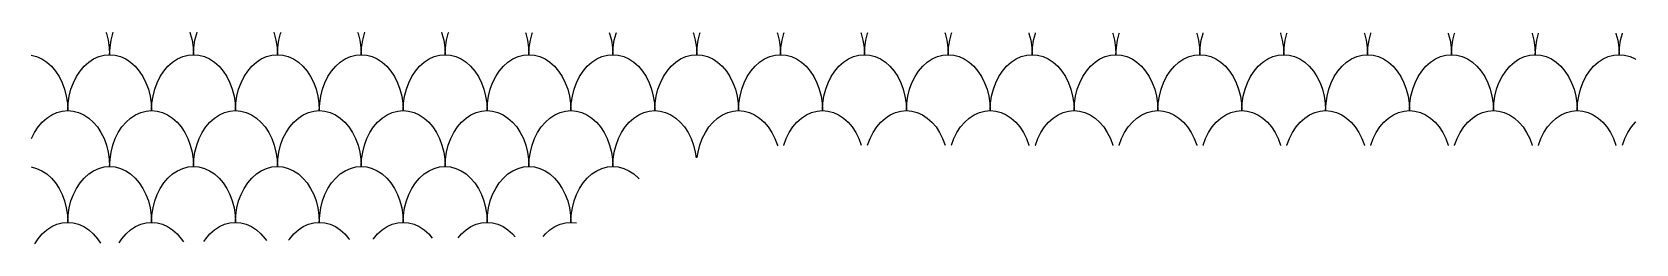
# Model space of a CAD drawing. Header units: millimetres. Extents: x 162 to 274, y -149 to -79.
# Drawn here: x 217.1 to 274.5, y -86.7 to -79.1 of the extents above; entities that cross this region are included whole.
import ezdxf

# ---------------------------------------------------------------- set-up
doc = ezdxf.new("R2010")
doc.units = ezdxf.units.MM

msp = doc.modelspace()

# ---------------------------------------------------------------- linework, layer by layer
for points in [[(219.763, -79.068), (219.78, -79.114), (219.843, -79.362), (219.882, -79.619), (219.894, -79.88)], [(219.894, -79.88), (219.907, -79.619), (219.946, -79.362), (220.009, -79.114), (220.025, -79.069)], [(222.764, -79.071), (222.78, -79.114), (222.843, -79.362), (222.882, -79.619), (222.894, -79.88)], [(222.894, -79.88), (222.907, -79.619), (222.946, -79.362), (223.009, -79.114), (223.025, -79.071)], [(225.765, -79.073), (225.78, -79.114), (225.843, -79.362), (225.882, -79.619), (225.894, -79.88)], [(225.894, -79.88), (225.907, -79.619), (225.946, -79.362), (226.009, -79.114), (226.024, -79.073)], [(228.766, -79.075), (228.78, -79.114), (228.843, -79.362), (228.882, -79.619), (228.894, -79.88)], [(228.894, -79.88), (228.907, -79.619), (228.946, -79.362), (229.009, -79.114), (229.023, -79.075)], [(231.766, -79.077), (231.78, -79.114), (231.843, -79.362), (231.882, -79.619), (231.894, -79.88)], [(231.894, -79.88), (231.907, -79.619), (231.946, -79.362), (232.009, -79.114), (232.022, -79.077)], [(234.767, -79.079), (234.78, -79.114), (234.843, -79.362), (234.882, -79.619), (234.894, -79.88)], [(234.894, -79.88), (234.907, -79.619), (234.946, -79.362), (235.009, -79.114), (235.022, -79.079)], [(237.768, -79.081), (237.78, -79.114), (237.843, -79.362), (237.882, -79.619), (237.894, -79.88)], [(237.894, -79.88), (237.907, -79.619), (237.946, -79.362), (238.009, -79.114), (238.021, -79.081)], [(240.769, -79.083), (240.78, -79.114), (240.843, -79.362), (240.882, -79.619), (240.894, -79.88)], [(240.894, -79.88), (240.907, -79.619), (240.946, -79.362), (241.009, -79.114), (241.02, -79.083)], [(243.769, -79.085), (243.78, -79.114), (243.843, -79.362), (243.882, -79.619), (243.894, -79.88)], [(243.894, -79.88), (243.907, -79.619), (243.946, -79.362), (244.009, -79.114), (244.019, -79.085)], [(246.77, -79.087), (246.78, -79.114), (246.843, -79.362), (246.882, -79.619), (246.894, -79.88)], [(246.894, -79.88), (246.907, -79.619), (246.946, -79.362), (247.009, -79.114), (247.018, -79.088)], [(249.771, -79.089), (249.78, -79.114), (249.843, -79.362), (249.882, -79.619), (249.894, -79.88)], [(249.894, -79.88), (249.907, -79.619), (249.946, -79.362), (250.009, -79.114), (250.018, -79.09)], [(252.772, -79.092), (252.78, -79.114), (252.843, -79.362), (252.882, -79.619), (252.894, -79.88)], [(252.894, -79.88), (252.907, -79.619), (252.946, -79.362), (253.009, -79.114), (253.017, -79.092)], [(255.773, -79.094), (255.78, -79.114), (255.843, -79.362), (255.882, -79.619), (255.894, -79.88)], [(255.894, -79.88), (255.907, -79.619), (255.946, -79.362), (256.009, -79.114), (256.016, -79.094)], [(258.773, -79.096), (258.78, -79.114), (258.843, -79.362), (258.882, -79.619), (258.894, -79.88)], [(258.894, -79.88), (258.907, -79.619), (258.946, -79.362), (259.009, -79.114), (259.015, -79.096)], [(261.774, -79.098), (261.78, -79.114), (261.843, -79.362), (261.882, -79.619), (261.894, -79.88)], [(261.894, -79.88), (261.907, -79.619), (261.946, -79.362), (262.009, -79.114), (262.015, -79.098)], [(264.775, -79.1), (264.78, -79.114), (264.843, -79.362), (264.882, -79.619), (264.894, -79.88)], [(264.894, -79.88), (264.907, -79.619), (264.946, -79.362), (265.009, -79.114), (265.014, -79.1)], [(267.776, -79.102), (267.78, -79.114), (267.843, -79.362), (267.882, -79.619), (267.894, -79.88)], [(267.894, -79.88), (267.907, -79.619), (267.946, -79.362), (268.009, -79.114), (268.013, -79.102)], [(270.776, -79.104), (270.78, -79.114), (270.843, -79.362), (270.882, -79.619), (270.894, -79.88)], [(270.894, -79.88), (270.907, -79.619), (270.946, -79.362), (271.009, -79.114), (271.012, -79.104)], [(273.777, -79.106), (273.78, -79.114), (273.843, -79.362), (273.882, -79.619), (273.894, -79.88)], [(273.894, -79.88), (273.907, -79.619), (273.946, -79.362), (274.009, -79.114), (274.012, -79.106)], [(217.09, -79.897), (217.283, -79.948), (217.468, -80.032), (217.644, -80.148), (217.808, -80.293), (217.955, -80.465), (218.084, -80.662), (218.193, -80.88), (218.28, -81.114), (218.343, -81.362), (218.382, -81.619), (218.394, -81.88)], [(218.394, -81.88), (218.407, -81.619), (218.446, -81.362), (218.509, -81.114), (218.595, -80.88), (218.704, -80.662), (218.834, -80.465), (218.981, -80.293), (219.144, -80.148), (219.32, -80.032), (219.506, -79.948), (219.699, -79.897), (219.894, -79.88), (220.09, -79.897), (220.283, -79.948), (220.468, -80.032), (220.644, -80.148), (220.808, -80.293), (220.955, -80.465), (221.084, -80.662), (221.193, -80.88), (221.28, -81.114), (221.343, -81.362), (221.382, -81.619), (221.394, -81.88)], [(221.394, -81.88), (221.407, -81.619), (221.446, -81.362), (221.509, -81.114), (221.595, -80.88), (221.704, -80.662), (221.834, -80.465), (221.981, -80.293), (222.144, -80.148), (222.32, -80.032), (222.506, -79.948), (222.699, -79.897), (222.894, -79.88), (223.09, -79.897), (223.283, -79.948), (223.468, -80.032), (223.644, -80.148), (223.808, -80.293), (223.955, -80.465), (224.084, -80.662), (224.193, -80.88), (224.28, -81.114), (224.343, -81.362), (224.382, -81.619), (224.394, -81.88)], [(224.394, -81.88), (224.407, -81.619), (224.446, -81.362), (224.509, -81.114), (224.595, -80.88), (224.704, -80.662), (224.834, -80.465), (224.981, -80.293), (225.144, -80.148), (225.32, -80.032), (225.506, -79.948), (225.699, -79.897), (225.894, -79.88), (226.09, -79.897), (226.283, -79.948), (226.468, -80.032), (226.644, -80.148), (226.808, -80.293), (226.955, -80.465), (227.084, -80.662), (227.193, -80.88), (227.28, -81.114), (227.343, -81.362), (227.382, -81.619), (227.394, -81.88)], [(227.394, -81.88), (227.407, -81.619), (227.446, -81.362), (227.509, -81.114), (227.595, -80.88), (227.704, -80.662), (227.834, -80.465), (227.981, -80.293), (228.144, -80.148), (228.32, -80.032), (228.506, -79.948), (228.699, -79.897), (228.894, -79.88), (229.09, -79.897), (229.283, -79.948), (229.468, -80.032), (229.644, -80.148), (229.808, -80.293), (229.955, -80.465), (230.084, -80.662), (230.193, -80.88), (230.28, -81.114), (230.343, -81.362), (230.382, -81.619), (230.394, -81.88)], [(230.394, -81.88), (230.407, -81.619), (230.446, -81.362), (230.509, -81.114), (230.595, -80.88), (230.704, -80.662), (230.834, -80.465), (230.981, -80.293), (231.144, -80.148), (231.32, -80.032), (231.506, -79.948), (231.699, -79.897), (231.894, -79.88), (232.09, -79.897), (232.283, -79.948), (232.468, -80.032), (232.644, -80.148), (232.808, -80.293), (232.955, -80.465), (233.084, -80.662), (233.193, -80.88), (233.28, -81.114), (233.343, -81.362), (233.382, -81.619), (233.394, -81.88)], [(233.394, -81.88), (233.407, -81.619), (233.446, -81.362), (233.509, -81.114), (233.595, -80.88), (233.704, -80.662), (233.834, -80.465), (233.981, -80.293), (234.144, -80.148), (234.32, -80.032), (234.506, -79.948), (234.699, -79.897), (234.894, -79.88), (235.09, -79.897), (235.283, -79.948), (235.468, -80.032), (235.644, -80.148), (235.808, -80.293), (235.955, -80.465), (236.084, -80.662), (236.193, -80.88), (236.28, -81.114), (236.343, -81.362), (236.382, -81.619), (236.394, -81.88)], [(236.394, -81.88), (236.407, -81.619), (236.446, -81.362), (236.509, -81.114), (236.595, -80.88), (236.704, -80.662), (236.834, -80.465), (236.981, -80.293), (237.144, -80.148), (237.32, -80.032), (237.506, -79.948), (237.699, -79.897), (237.894, -79.88), (238.09, -79.897), (238.283, -79.948), (238.468, -80.032), (238.644, -80.148), (238.808, -80.293), (238.955, -80.465), (239.084, -80.662), (239.193, -80.88), (239.28, -81.114), (239.343, -81.362), (239.382, -81.619), (239.394, -81.88)], [(239.394, -81.88), (239.407, -81.619), (239.446, -81.362), (239.509, -81.114), (239.595, -80.88), (239.704, -80.662), (239.834, -80.465), (239.981, -80.293), (240.144, -80.148), (240.32, -80.032), (240.506, -79.948), (240.699, -79.897), (240.894, -79.88), (241.09, -79.897), (241.283, -79.948), (241.468, -80.032), (241.644, -80.148), (241.808, -80.293), (241.955, -80.465), (242.084, -80.662), (242.193, -80.88), (242.28, -81.114), (242.343, -81.362), (242.382, -81.619), (242.394, -81.88)], [(242.394, -81.88), (242.407, -81.619), (242.446, -81.362), (242.509, -81.114), (242.595, -80.88), (242.704, -80.662), (242.834, -80.465), (242.981, -80.293), (243.144, -80.148), (243.32, -80.032), (243.506, -79.948), (243.699, -79.897), (243.894, -79.88), (244.09, -79.897), (244.283, -79.948), (244.468, -80.032), (244.644, -80.148), (244.808, -80.293), (244.955, -80.465), (245.084, -80.662), (245.193, -80.88), (245.28, -81.114), (245.343, -81.362), (245.382, -81.619), (245.394, -81.88)], [(245.394, -81.88), (245.407, -81.619), (245.446, -81.362), (245.509, -81.114), (245.595, -80.88), (245.704, -80.662), (245.834, -80.465), (245.981, -80.293), (246.144, -80.148), (246.32, -80.032), (246.506, -79.948), (246.699, -79.897), (246.894, -79.88), (247.09, -79.897), (247.283, -79.948), (247.468, -80.032), (247.644, -80.148), (247.808, -80.293), (247.955, -80.465), (248.084, -80.662), (248.193, -80.88), (248.28, -81.114), (248.343, -81.362), (248.382, -81.619), (248.394, -81.88)], [(248.394, -81.88), (248.407, -81.619), (248.446, -81.362), (248.509, -81.114), (248.595, -80.88), (248.704, -80.662), (248.834, -80.465), (248.981, -80.293), (249.144, -80.148), (249.32, -80.032), (249.506, -79.948), (249.699, -79.897), (249.894, -79.88), (250.09, -79.897), (250.283, -79.948), (250.468, -80.032), (250.644, -80.148), (250.808, -80.293), (250.955, -80.465), (251.084, -80.662), (251.193, -80.88), (251.28, -81.114), (251.343, -81.362), (251.382, -81.619), (251.394, -81.88)], [(251.394, -81.88), (251.407, -81.619), (251.446, -81.362), (251.509, -81.114), (251.595, -80.88), (251.704, -80.662), (251.834, -80.465), (251.981, -80.293), (252.144, -80.148), (252.32, -80.032), (252.506, -79.948), (252.699, -79.897), (252.894, -79.88), (253.09, -79.897), (253.283, -79.948), (253.468, -80.032), (253.644, -80.148), (253.808, -80.293), (253.955, -80.465), (254.084, -80.662), (254.193, -80.88), (254.28, -81.114), (254.343, -81.362), (254.382, -81.619), (254.394, -81.88)], [(254.394, -81.88), (254.407, -81.619), (254.446, -81.362), (254.509, -81.114), (254.595, -80.88), (254.704, -80.662), (254.834, -80.465), (254.981, -80.293), (255.144, -80.148), (255.32, -80.032), (255.506, -79.948), (255.699, -79.897), (255.894, -79.88), (256.09, -79.897), (256.283, -79.948), (256.468, -80.032), (256.644, -80.148), (256.808, -80.293), (256.955, -80.465), (257.084, -80.662), (257.193, -80.88), (257.28, -81.114), (257.343, -81.362), (257.382, -81.619), (257.394, -81.88)], [(257.394, -81.88), (257.407, -81.619), (257.446, -81.362), (257.509, -81.114), (257.595, -80.88), (257.704, -80.662), (257.834, -80.465), (257.981, -80.293), (258.144, -80.148), (258.32, -80.032), (258.506, -79.948), (258.699, -79.897), (258.894, -79.88), (259.09, -79.897), (259.283, -79.948), (259.468, -80.032), (259.644, -80.148), (259.808, -80.293), (259.955, -80.465), (260.084, -80.662), (260.193, -80.88), (260.28, -81.114), (260.343, -81.362), (260.382, -81.619), (260.394, -81.88)], [(260.394, -81.88), (260.407, -81.619), (260.446, -81.362), (260.509, -81.114), (260.595, -80.88), (260.704, -80.662), (260.834, -80.465), (260.981, -80.293), (261.144, -80.148), (261.32, -80.032), (261.506, -79.948), (261.699, -79.897), (261.894, -79.88), (262.09, -79.897), (262.283, -79.948), (262.468, -80.032), (262.644, -80.148), (262.808, -80.293), (262.955, -80.465), (263.084, -80.662), (263.193, -80.88), (263.28, -81.114), (263.343, -81.362), (263.382, -81.619), (263.394, -81.88)], [(263.394, -81.88), (263.407, -81.619), (263.446, -81.362), (263.509, -81.114), (263.595, -80.88), (263.704, -80.662), (263.834, -80.465), (263.981, -80.293), (264.144, -80.148), (264.32, -80.032), (264.506, -79.948), (264.699, -79.897), (264.894, -79.88), (265.09, -79.897), (265.283, -79.948), (265.468, -80.032), (265.644, -80.148), (265.808, -80.293), (265.955, -80.465), (266.084, -80.662), (266.193, -80.88), (266.28, -81.114), (266.343, -81.362), (266.382, -81.619), (266.394, -81.88)], [(266.394, -81.88), (266.407, -81.619), (266.446, -81.362), (266.509, -81.114), (266.595, -80.88), (266.704, -80.662), (266.834, -80.465), (266.981, -80.293), (267.144, -80.148), (267.32, -80.032), (267.506, -79.948), (267.699, -79.897), (267.894, -79.88), (268.09, -79.897), (268.283, -79.948), (268.468, -80.032), (268.644, -80.148), (268.808, -80.293), (268.955, -80.465), (269.084, -80.662), (269.193, -80.88), (269.28, -81.114), (269.343, -81.362), (269.382, -81.619), (269.394, -81.88)], [(269.394, -81.88), (269.407, -81.619), (269.446, -81.362), (269.509, -81.114), (269.595, -80.88), (269.704, -80.662), (269.834, -80.465), (269.981, -80.293), (270.144, -80.148), (270.32, -80.032), (270.506, -79.948), (270.699, -79.897), (270.894, -79.88), (271.09, -79.897), (271.283, -79.948), (271.468, -80.032), (271.644, -80.148), (271.808, -80.293), (271.955, -80.465), (272.084, -80.662), (272.193, -80.88), (272.28, -81.114), (272.343, -81.362), (272.382, -81.619), (272.394, -81.88)], [(272.394, -81.88), (272.407, -81.619), (272.446, -81.362), (272.509, -81.114), (272.595, -80.88), (272.704, -80.662), (272.834, -80.465), (272.981, -80.293), (273.144, -80.148), (273.32, -80.032), (273.506, -79.948), (273.699, -79.897), (273.894, -79.88), (274.09, -79.897), (274.283, -79.948), (274.468, -80.032), (274.493, -80.048)], [(217.095, -82.88), (217.204, -82.662), (217.334, -82.465), (217.481, -82.293), (217.644, -82.148), (217.82, -82.032), (218.006, -81.948), (218.199, -81.897), (218.394, -81.88), (218.59, -81.897), (218.783, -81.948), (218.968, -82.032), (219.144, -82.148), (219.308, -82.293), (219.455, -82.465), (219.584, -82.662), (219.693, -82.88), (219.78, -83.114), (219.843, -83.362), (219.882, -83.619), (219.894, -83.88)], [(219.894, -83.88), (219.907, -83.619), (219.946, -83.362), (220.009, -83.114), (220.095, -82.88), (220.204, -82.662), (220.334, -82.465), (220.481, -82.293), (220.644, -82.148), (220.82, -82.032), (221.006, -81.948), (221.199, -81.897), (221.394, -81.88), (221.59, -81.897), (221.783, -81.948), (221.968, -82.032), (222.144, -82.148), (222.308, -82.293), (222.455, -82.465), (222.584, -82.662), (222.693, -82.88), (222.78, -83.114), (222.843, -83.362), (222.882, -83.619), (222.894, -83.88)], [(222.894, -83.88), (222.907, -83.619), (222.946, -83.362), (223.009, -83.114), (223.095, -82.88), (223.204, -82.662), (223.334, -82.465), (223.481, -82.293), (223.644, -82.148), (223.82, -82.032), (224.006, -81.948), (224.199, -81.897), (224.394, -81.88), (224.59, -81.897), (224.783, -81.948), (224.968, -82.032), (225.144, -82.148), (225.308, -82.293), (225.455, -82.465), (225.584, -82.662), (225.693, -82.88), (225.78, -83.114), (225.843, -83.362), (225.882, -83.619), (225.894, -83.88)], [(225.894, -83.88), (225.907, -83.619), (225.946, -83.362), (226.009, -83.114), (226.095, -82.88), (226.204, -82.662), (226.334, -82.465), (226.481, -82.293), (226.644, -82.148), (226.82, -82.032), (227.006, -81.948), (227.199, -81.897), (227.394, -81.88), (227.59, -81.897), (227.783, -81.948), (227.968, -82.032), (228.144, -82.148), (228.308, -82.293), (228.455, -82.465), (228.584, -82.662), (228.693, -82.88), (228.78, -83.114), (228.843, -83.362), (228.882, -83.619), (228.894, -83.88)], [(228.894, -83.88), (228.907, -83.619), (228.946, -83.362), (229.009, -83.114), (229.095, -82.88), (229.204, -82.662), (229.334, -82.465), (229.481, -82.293), (229.644, -82.148), (229.82, -82.032), (230.006, -81.948), (230.199, -81.897), (230.394, -81.88), (230.59, -81.897), (230.783, -81.948), (230.968, -82.032), (231.144, -82.148), (231.308, -82.293), (231.455, -82.465), (231.584, -82.662), (231.693, -82.88), (231.78, -83.114), (231.843, -83.362), (231.882, -83.619), (231.894, -83.88)], [(231.894, -83.88), (231.907, -83.619), (231.946, -83.362), (232.009, -83.114), (232.095, -82.88), (232.204, -82.662), (232.334, -82.465), (232.481, -82.293), (232.644, -82.148), (232.82, -82.032), (233.006, -81.948), (233.199, -81.897), (233.394, -81.88), (233.59, -81.897), (233.783, -81.948), (233.968, -82.032), (234.144, -82.148), (234.308, -82.293), (234.455, -82.465), (234.584, -82.662), (234.693, -82.88), (234.78, -83.114), (234.843, -83.362), (234.882, -83.619), (234.894, -83.88)], [(234.894, -83.88), (234.907, -83.619), (234.946, -83.362), (235.009, -83.114), (235.095, -82.88), (235.204, -82.662), (235.334, -82.465), (235.481, -82.293), (235.644, -82.148), (235.82, -82.032), (236.006, -81.948), (236.199, -81.897), (236.394, -81.88), (236.59, -81.897), (236.783, -81.948), (236.968, -82.032), (237.144, -82.148), (237.308, -82.293), (237.455, -82.465), (237.584, -82.662), (237.693, -82.88), (237.78, -83.114), (237.843, -83.362), (237.882, -83.619), (237.894, -83.88)], [(237.894, -83.88), (237.907, -83.619), (237.946, -83.362), (238.009, -83.114), (238.095, -82.88), (238.204, -82.662), (238.334, -82.465), (238.481, -82.293), (238.644, -82.148), (238.82, -82.032), (239.006, -81.948), (239.199, -81.897), (239.394, -81.88), (239.59, -81.897), (239.783, -81.948), (239.968, -82.032), (240.144, -82.148), (240.308, -82.293), (240.455, -82.465), (240.584, -82.662), (240.693, -82.88), (240.78, -83.114), (240.843, -83.362), (240.874, -83.569)], [(240.916, -83.558), (240.946, -83.362), (241.009, -83.114), (241.095, -82.88), (241.204, -82.662), (241.334, -82.465), (241.481, -82.293), (241.644, -82.148), (241.82, -82.032), (242.006, -81.948), (242.199, -81.897), (242.394, -81.88), (242.59, -81.897), (242.783, -81.948), (242.968, -82.032), (243.144, -82.148), (243.308, -82.293), (243.455, -82.465), (243.584, -82.662), (243.693, -82.88), (243.78, -83.114), (243.786, -83.139)], [(244.005, -83.129), (244.009, -83.114), (244.095, -82.88), (244.204, -82.662), (244.334, -82.465), (244.481, -82.293), (244.644, -82.148), (244.82, -82.032), (245.006, -81.948), (245.199, -81.897), (245.394, -81.88), (245.59, -81.897), (245.783, -81.948), (245.968, -82.032), (246.144, -82.148), (246.308, -82.293), (246.455, -82.465), (246.584, -82.662), (246.693, -82.88), (246.78, -83.114), (246.781, -83.118)], [(247.008, -83.118), (247.009, -83.114), (247.095, -82.88), (247.204, -82.662), (247.334, -82.465), (247.481, -82.293), (247.644, -82.148), (247.82, -82.032), (248.006, -81.948), (248.199, -81.897), (248.394, -81.88), (248.59, -81.897), (248.783, -81.948), (248.968, -82.032), (249.144, -82.148), (249.308, -82.293), (249.455, -82.465), (249.584, -82.662), (249.693, -82.88), (249.78, -83.114), (249.782, -83.119)], [(250.007, -83.12), (250.009, -83.114), (250.095, -82.88), (250.204, -82.662), (250.334, -82.465), (250.481, -82.293), (250.644, -82.148), (250.82, -82.032), (251.006, -81.948), (251.199, -81.897), (251.394, -81.88), (251.59, -81.897), (251.783, -81.948), (251.968, -82.032), (252.144, -82.148), (252.308, -82.293), (252.455, -82.465), (252.584, -82.662), (252.693, -82.88), (252.78, -83.114), (252.782, -83.121)], [(253.007, -83.121), (253.009, -83.114), (253.095, -82.88), (253.204, -82.662), (253.334, -82.465), (253.481, -82.293), (253.644, -82.148), (253.82, -82.032), (254.006, -81.948), (254.199, -81.897), (254.394, -81.88), (254.59, -81.897), (254.783, -81.948), (254.968, -82.032), (255.144, -82.148), (255.308, -82.293), (255.455, -82.465), (255.584, -82.662), (255.693, -82.88), (255.78, -83.114), (255.782, -83.123)], [(256.006, -83.123), (256.009, -83.114), (256.095, -82.88), (256.204, -82.662), (256.334, -82.465), (256.481, -82.293), (256.644, -82.148), (256.82, -82.032), (257.006, -81.948), (257.199, -81.897), (257.394, -81.88), (257.59, -81.897), (257.783, -81.948), (257.968, -82.032), (258.144, -82.148), (258.308, -82.293), (258.455, -82.465), (258.584, -82.662), (258.693, -82.88), (258.78, -83.114), (258.783, -83.124)], [(259.006, -83.125), (259.009, -83.114), (259.095, -82.88), (259.204, -82.662), (259.334, -82.465), (259.481, -82.293), (259.644, -82.148), (259.82, -82.032), (260.006, -81.948), (260.199, -81.897), (260.394, -81.88), (260.59, -81.897), (260.783, -81.948), (260.968, -82.032), (261.144, -82.148), (261.308, -82.293), (261.455, -82.465), (261.584, -82.662), (261.693, -82.88), (261.78, -83.114), (261.783, -83.126)], [(262.006, -83.126), (262.009, -83.114), (262.095, -82.88), (262.204, -82.662), (262.334, -82.465), (262.481, -82.293), (262.644, -82.148), (262.82, -82.032), (263.006, -81.948), (263.199, -81.897), (263.394, -81.88), (263.59, -81.897), (263.783, -81.948), (263.968, -82.032), (264.144, -82.148), (264.308, -82.293), (264.455, -82.465), (264.584, -82.662), (264.693, -82.88), (264.78, -83.114), (264.784, -83.128)], [(265.005, -83.128), (265.009, -83.114), (265.095, -82.88), (265.204, -82.662), (265.334, -82.465), (265.481, -82.293), (265.644, -82.148), (265.82, -82.032), (266.006, -81.948), (266.199, -81.897), (266.394, -81.88), (266.59, -81.897), (266.783, -81.948), (266.968, -82.032), (267.144, -82.148), (267.308, -82.293), (267.455, -82.465), (267.584, -82.662), (267.693, -82.88), (267.78, -83.114), (267.784, -83.129)], [(268.005, -83.13), (268.009, -83.114), (268.095, -82.88), (268.204, -82.662), (268.334, -82.465), (268.481, -82.293), (268.644, -82.148), (268.82, -82.032), (269.006, -81.948), (269.199, -81.897), (269.394, -81.88), (269.59, -81.897), (269.783, -81.948), (269.968, -82.032), (270.144, -82.148), (270.308, -82.293), (270.455, -82.465), (270.584, -82.662), (270.693, -82.88), (270.78, -83.114), (270.785, -83.131)], [(271.004, -83.131), (271.009, -83.114), (271.095, -82.88), (271.204, -82.662), (271.334, -82.465), (271.481, -82.293), (271.644, -82.148), (271.82, -82.032), (272.006, -81.948), (272.199, -81.897), (272.394, -81.88), (272.59, -81.897), (272.783, -81.948), (272.968, -82.032), (273.144, -82.148), (273.308, -82.293), (273.455, -82.465), (273.584, -82.662), (273.693, -82.88), (273.78, -83.114), (273.785, -83.133)], [(274.008, -83.118), (274.009, -83.114), (274.095, -82.88), (274.204, -82.662), (274.334, -82.465), (274.481, -82.293), (274.493, -82.282)], [(217.09, -83.897), (217.283, -83.948), (217.468, -84.032), (217.644, -84.148), (217.808, -84.293), (217.955, -84.465), (218.084, -84.662), (218.193, -84.88), (218.28, -85.114), (218.343, -85.362), (218.382, -85.619), (218.394, -85.88)], [(218.394, -85.88), (218.407, -85.619), (218.446, -85.362), (218.509, -85.114), (218.595, -84.88), (218.704, -84.662), (218.834, -84.465), (218.981, -84.293), (219.144, -84.148), (219.32, -84.032), (219.506, -83.948), (219.699, -83.897), (219.894, -83.88), (220.09, -83.897), (220.283, -83.948), (220.468, -84.032), (220.644, -84.148), (220.808, -84.293), (220.955, -84.465), (221.084, -84.662), (221.193, -84.88), (221.28, -85.114), (221.343, -85.362), (221.382, -85.619), (221.394, -85.88)], [(221.394, -85.88), (221.407, -85.619), (221.446, -85.362), (221.509, -85.114), (221.595, -84.88), (221.704, -84.662), (221.834, -84.465), (221.981, -84.293), (222.144, -84.148), (222.32, -84.032), (222.506, -83.948), (222.699, -83.897), (222.894, -83.88), (223.09, -83.897), (223.283, -83.948), (223.468, -84.032), (223.644, -84.148), (223.808, -84.293), (223.955, -84.465), (224.084, -84.662), (224.193, -84.88), (224.28, -85.114), (224.343, -85.362), (224.382, -85.619), (224.394, -85.88)], [(224.394, -85.88), (224.407, -85.619), (224.446, -85.362), (224.509, -85.114), (224.595, -84.88), (224.704, -84.662), (224.834, -84.465), (224.981, -84.293), (225.144, -84.148), (225.32, -84.032), (225.506, -83.948), (225.699, -83.897), (225.894, -83.88), (226.09, -83.897), (226.283, -83.948), (226.468, -84.032), (226.644, -84.148), (226.808, -84.293), (226.955, -84.465), (227.084, -84.662), (227.193, -84.88), (227.28, -85.114), (227.343, -85.362), (227.382, -85.619), (227.394, -85.88)], [(227.394, -85.88), (227.407, -85.619), (227.446, -85.362), (227.509, -85.114), (227.595, -84.88), (227.704, -84.662), (227.834, -84.465), (227.981, -84.293), (228.144, -84.148), (228.32, -84.032), (228.506, -83.948), (228.699, -83.897), (228.894, -83.88), (229.09, -83.897), (229.283, -83.948), (229.468, -84.032), (229.644, -84.148), (229.808, -84.293), (229.955, -84.465), (230.084, -84.662), (230.193, -84.88), (230.28, -85.114), (230.343, -85.362), (230.382, -85.619), (230.394, -85.88)], [(230.394, -85.88), (230.407, -85.619), (230.446, -85.362), (230.509, -85.114), (230.595, -84.88), (230.704, -84.662), (230.834, -84.465), (230.981, -84.293), (231.144, -84.148), (231.32, -84.032), (231.506, -83.948), (231.699, -83.897), (231.894, -83.88), (232.09, -83.897), (232.283, -83.948), (232.468, -84.032), (232.644, -84.148), (232.808, -84.293), (232.955, -84.465), (233.084, -84.662), (233.193, -84.88), (233.28, -85.114), (233.343, -85.362), (233.382, -85.619), (233.394, -85.88)], [(233.394, -85.88), (233.407, -85.619), (233.446, -85.362), (233.509, -85.114), (233.595, -84.88), (233.704, -84.662), (233.834, -84.465), (233.981, -84.293), (234.144, -84.148), (234.32, -84.032), (234.506, -83.948), (234.699, -83.897), (234.894, -83.88), (235.09, -83.897), (235.283, -83.948), (235.468, -84.032), (235.644, -84.148), (235.808, -84.293), (235.955, -84.465), (236.084, -84.662), (236.193, -84.88), (236.28, -85.114), (236.343, -85.362), (236.382, -85.619), (236.394, -85.88)], [(236.394, -85.88), (236.407, -85.619), (236.446, -85.362), (236.509, -85.114), (236.595, -84.88), (236.704, -84.662), (236.834, -84.465), (236.981, -84.293), (237.144, -84.148), (237.32, -84.032), (237.506, -83.948), (237.699, -83.897), (237.894, -83.88), (238.09, -83.897), (238.283, -83.948), (238.468, -84.032), (238.644, -84.148), (238.808, -84.293), (238.831, -84.32)], [(217.212, -86.651), (217.334, -86.465), (217.481, -86.293), (217.644, -86.148), (217.82, -86.032), (218.006, -85.948), (218.199, -85.897), (218.394, -85.88), (218.59, -85.897), (218.783, -85.948), (218.968, -86.032), (219.144, -86.148), (219.308, -86.293), (219.455, -86.465), (219.561, -86.627)], [(220.234, -86.617), (220.334, -86.465), (220.481, -86.293), (220.644, -86.148), (220.82, -86.032), (221.006, -85.948), (221.199, -85.897), (221.394, -85.88), (221.59, -85.897), (221.783, -85.948), (221.968, -86.032), (222.144, -86.148), (222.308, -86.293), (222.455, -86.465), (222.531, -86.581)], [(223.265, -86.569), (223.334, -86.465), (223.481, -86.293), (223.644, -86.148), (223.82, -86.032), (224.006, -85.948), (224.199, -85.897), (224.394, -85.88), (224.59, -85.897), (224.783, -85.948), (224.968, -86.032), (225.144, -86.148), (225.308, -86.293), (225.455, -86.465), (225.5, -86.534)], [(226.297, -86.522), (226.334, -86.465), (226.481, -86.293), (226.644, -86.148), (226.82, -86.032), (227.006, -85.948), (227.199, -85.897), (227.394, -85.88), (227.59, -85.897), (227.783, -85.948), (227.968, -86.032), (228.144, -86.148), (228.308, -86.293), (228.455, -86.465), (228.47, -86.488)], [(229.328, -86.475), (229.334, -86.465), (229.481, -86.293), (229.644, -86.148), (229.82, -86.032), (230.006, -85.948), (230.199, -85.897), (230.394, -85.88), (230.59, -85.897), (230.783, -85.948), (230.968, -86.032), (231.144, -86.148), (231.308, -86.293), (231.435, -86.442)], [(232.366, -86.427), (232.481, -86.293), (232.644, -86.148), (232.82, -86.032), (233.006, -85.948), (233.199, -85.897), (233.394, -85.88), (233.59, -85.897), (233.783, -85.948), (233.968, -86.032), (234.144, -86.148), (234.308, -86.293), (234.395, -86.396)], [(235.407, -86.38), (235.481, -86.293), (235.644, -86.148), (235.82, -86.032), (236.006, -85.948), (236.199, -85.897), (236.394, -85.88), (236.59, -85.897), (236.597, -85.899)]]:
    msp.add_lwpolyline(points)

doc.saveas('drawing.dxf')
